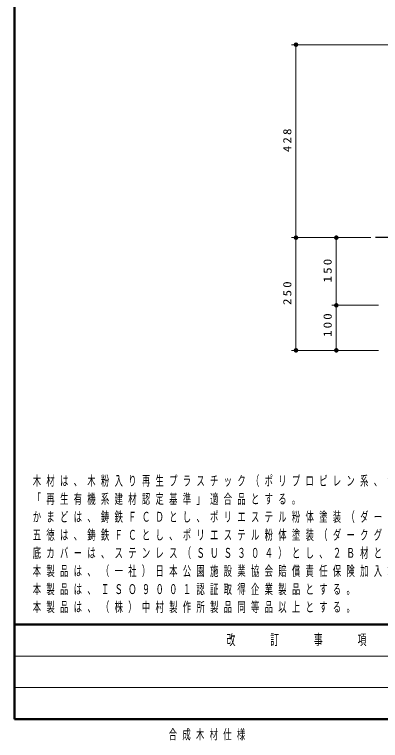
# Model space of a CAD drawing. Units: millimetres on the paper, scale 1:10. Extents: x -365 to 0, y -5 to 257.
# Drawn here: x -365 to -283.7, y -4.7 to 156.3 of the extents above; entities that cross this region are included whole.
import ezdxf

# ---------------------------------------------------------------- set-up
doc = ezdxf.new("R2010")
doc.units = ezdxf.units.MM
doc.layers.add('1_10', color=7, linetype='Continuous', lineweight=25)
doc.layers.add('LY_5', color=7, linetype='Continuous', lineweight=13)
doc.layers.add('99', color=7, linetype='Continuous')
doc.layers.add('CLASS1', color=7, linetype='Continuous')
doc.styles.add('ＭＳ ゴシック', font='')
doc.styles.get('ＭＳ ゴシック').set_extended_font_data('MS Gothic')

# ---------------------------------------------------------------- blocks, each defined once
blk = doc.blocks.new('filled_dot')
at = {"color": 0, "linetype": 'Continuous', "lineweight": -2, "const_width": 1.25}
blk.add_lwpolyline([(-0.625, 0, 1), (0.625, 0, 1)], format="xyb", close=True, dxfattribs=at)

msp = doc.modelspace()

# ---------------------------------------------------------------- linework, layer by layer
at = {"layer": '1_10', "lineweight": 13}
for p, q in [((-270.695, 149.612), (-303.484, 149.612)), ((-302.484, 106.812), (-302.484, 149.612)), ((-285.833, 106.812), (-303.484, 106.812)), ((-285.833, 106.812), (-303.484, 106.812)), ((-302.484, 81.812), (-302.484, 106.812)), ((-285.833, 106.812), (-294.529, 106.812)), ((-293.529, 91.812), (-293.529, 106.812)), ((-284.195, 91.812), (-294.529, 91.812)), ((-293.529, 81.812), (-293.529, 91.812)), ((-284.195, 81.812), (-303.484, 81.812)), ((-284.195, 81.812), (-294.529, 81.812))]:
    msp.add_line(p, q, dxfattribs=at)
at = {"layer": '1_10'}
msp.add_line((-210.047, 106.812), (-284.833, 106.812), dxfattribs=at)
at = {"layer": 'LY_5', "lineweight": 50}
for p, q in [((-365, 257), (-365, 0)), ((-365, 21), (0, 21)), ((-365, 0), (0, 0))]:
    msp.add_line(p, q, dxfattribs=at)
at = {"layer": 'LY_5'}
for p, q in [((-365, 14), (-238.5, 14)), ((-365, 7), (-238.5, 7))]:
    msp.add_line(p, q, dxfattribs=at)

# ---------------------------------------------------------------- block references
at = {"layer": '1_10', "lineweight": 13, "xscale": 0.4, "yscale": 0.4}
for p, rotation in [((-302.484, 149.612), 270), ((-302.484, 106.812), 270), ((-302.484, 106.812), 90), ((-293.529, 106.812), 270), ((-293.529, 91.812), 270), ((-302.484, 81.812), 90), ((-293.529, 81.812), 90)]:
    msp.add_blockref('filled_dot', p, dxfattribs=dict(at, rotation=rotation))

# ---------------------------------------------------------------- texts
at = {"layer": '1_10', "char_height": 1.833, "attachment_point": 8, "rotation": 90, "style": 'ＭＳ ゴシック'}
for s, insert in [('\\T1.33;\\W1.15;428', (-303.484, 128.628)), ('\\T1.33;\\W1.15;150', (-294.529, 99.733)), ('\\T1.33;\\W1.15;250', (-303.484, 94.727)), ('\\T1.33;\\W1.15;100', (-294.529, 87.639))]:
    msp.add_mtext(s, dxfattribs=dict(at, insert=insert))
at = {"layer": '99', "insert": (-330.75, -3.5), "char_height": 2.199, "attachment_point": 4, "style": 'ＭＳ ゴシック'}
msp.add_mtext('\\T1.64;\\W0.6;合成木材仕様', dxfattribs=at)
at = {"layer": 'CLASS1', "char_height": 2.199, "attachment_point": 7, "style": 'ＭＳ ゴシック'}
for s, insert in [('\\T1.64;\\W0.6;木材は、木粉入り再生プラスチック（ポリプロピレン系、色：サンディーブラウン）とし、', (-360.949, 51.503)), ('\\T1.64;\\W0.6;「再生有機系建材認定基準」適合品とする。', (-360.949, 47.503)), ('\\T1.64;\\W0.6;かまどは、鋳鉄ＦＣＤとし、ポリエステル粉体塗装（ダークグレー）仕上げとする。', (-360.949, 43.503)), ('\\T1.64;\\W0.6;五徳は、鋳鉄ＦＣとし、ポリエステル粉体塗装（ダークグレー）仕上げとする。', (-360.949, 39.503)), ('\\T1.64;\\W0.6;底カバーは、ステンレス（ＳＵＳ３０４）とし、２Ｂ材とする。', (-360.949, 35.503)), ('\\T1.64;\\W0.6;本製品は、（一社）日本公園施設業協会賠償責任保険加入製品とする。', (-360.949, 31.503)), ('\\T1.64;\\W0.6;本製品は、ＩＳＯ９００１認証取得企業製品とする。', (-360.949, 27.503)), ('\\T1.64;\\W0.6;本製品は、（株）中村製作所製品同等品以上とする。', (-360.949, 23.503))]:
    msp.add_mtext(s, dxfattribs=dict(at, insert=insert))
at = {"layer": 'LY_5', "insert": (-301.75, 17.5), "char_height": 2.346, "attachment_point": 5, "style": 'ＭＳ ゴシック'}
msp.add_mtext('\\T1.64;\\W0.6;改\u3000\u3000訂\u3000\u3000事\u3000\u3000項', dxfattribs=at)

doc.saveas('drawing.dxf')
